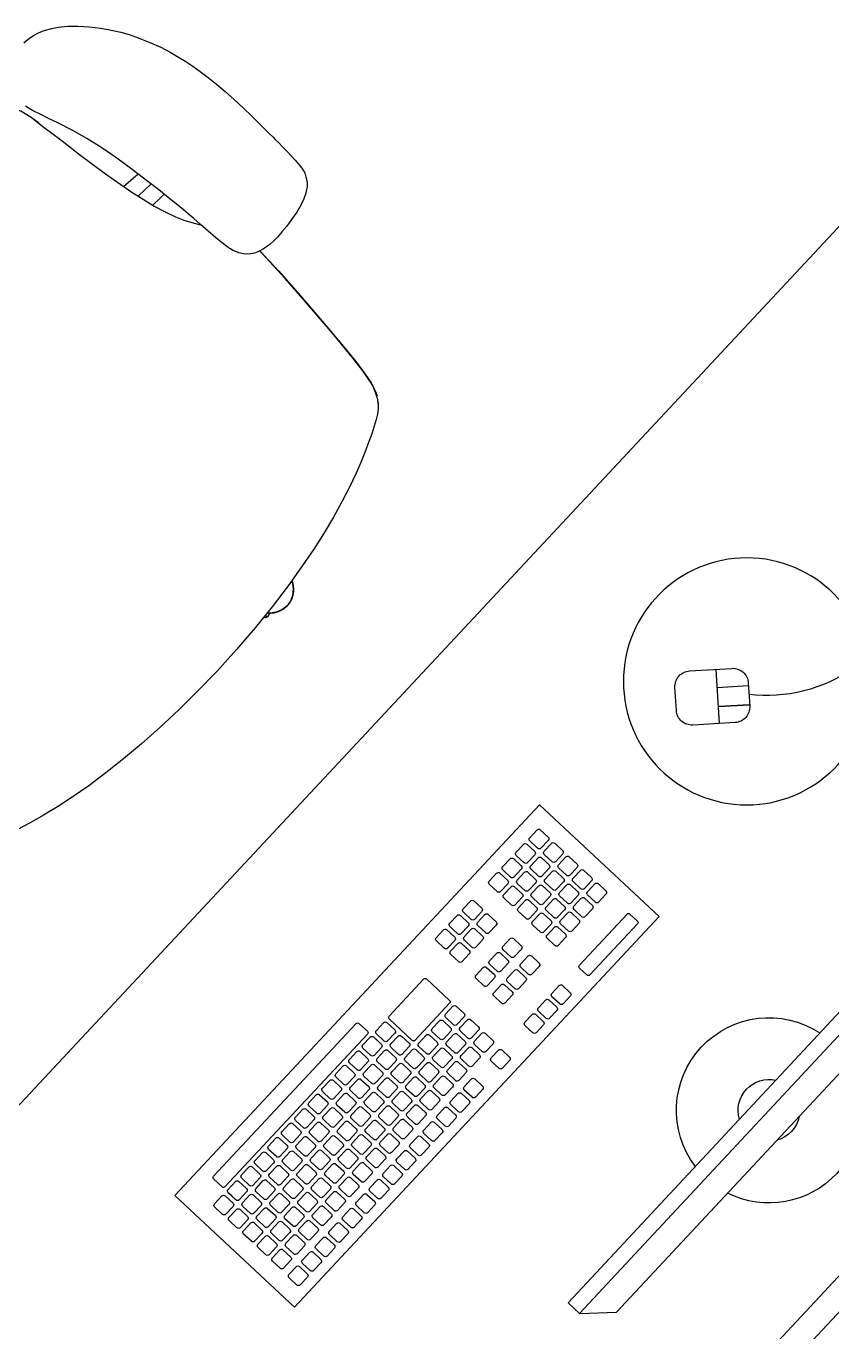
# Model space of a CAD drawing. Extents: x -15 to 8521, y -5327 to 1905.
# Drawn here: x 6812.2 to 6877.4, y -1982 to -1876.3 of the extents above; entities that cross this region are included whole.
import ezdxf

# ---------------------------------------------------------------- set-up
doc = ezdxf.new("R2010")
doc.units = 0
doc.layers.add('AR-MOB', color=2, linetype='Continuous')

# ---------------------------------------------------------------- blocks, each defined once
blk = doc.blocks.new('MESA RECEPÇÃO COM BIOMBO')
at = {"color": 3}
blk.add_line((77.9313, 98.1195), (79.3313, 98.1195), dxfattribs=at)
at = {"color": 2}
for p, q in [((77.9313, 98.0995), (79.3313, 98.0995)), ((78.3898, 97.9667), (78.4111, 97.9879)), ((78.4111, 97.9879), (78.8186, 97.9877)), ((78.8441, 97.731), (78.8257, 97.7135)), ((78.8257, 97.7135), (78.8441, 97.731)), ((78.8163, 97.7234), (78.8465, 97.6916)), ((78.8547, 97.7198), (78.8363, 97.7024)), ((77.9313, 97.5195), (79.3313, 97.5195))]:
    blk.add_line(p, q, dxfattribs=at)
at = {"color": 252}
for p, q in [((78.5942, 97.7841), (78.5942, 97.7758)), ((78.6525, 97.7857), (78.5958, 97.7857)), ((78.6541, 97.7758), (78.6541, 97.7841)), ((78.5958, 97.7742), (78.6525, 97.7742)), ((78.4589, 97.7167), (78.4589, 97.6912)), ((78.5016, 97.7183), (78.4605, 97.7183)), ((78.5032, 97.6912), (78.5032, 97.7167)), ((78.267, 97.6962), (78.267, 97.6919)), ((78.4395, 97.6962), (78.4395, 97.6919)), ((78.267, 97.6851), (78.267, 97.6758)), ((78.4379, 97.6867), (78.2686, 97.6867)), ((78.4395, 97.6851), (78.4395, 97.6758)), ((78.4605, 97.6896), (78.5016, 97.6896)), ((78.5373, 97.6867), (78.5329, 97.6867)), ((78.4379, 97.6742), (78.2686, 97.6742)), ((78.5373, 97.6742), (78.5329, 97.6742))]:
    blk.add_line(p, q, dxfattribs=at)
at = {"color": 1}
blk.add_lwpolyline([(78.3898, 97.9542), (78.8398, 97.954), (78.8398, 97.9665), (78.3898, 97.9667)], close=True, dxfattribs=at)
at = {"color": 2}
blk.add_lwpolyline([(78.6687, 97.6619), (78.2358, 97.6619), (78.2358, 97.7944), (78.6687, 97.7944)], close=True, dxfattribs=at)
at = {"color": 252}
for points in [[(78.2503, 97.7836), (78.2503, 97.775, 0.414214), (78.2522, 97.7731), (78.2608, 97.7731, 0.414214), (78.2627, 97.775), (78.2627, 97.7836, 0.414214), (78.2608, 97.7855), (78.2522, 97.7855, 0.414214)], [(78.2663, 97.7836), (78.2663, 97.775, 0.414214), (78.2682, 97.7731), (78.2768, 97.7731, 0.414214), (78.2787, 97.775), (78.2787, 97.7836, 0.414214), (78.2768, 97.7855), (78.2682, 97.7855, 0.414214)], [(78.2823, 97.7836), (78.2823, 97.775, 0.414214), (78.2842, 97.7731), (78.2928, 97.7731, 0.414214), (78.2947, 97.775), (78.2947, 97.7836, 0.414214), (78.2928, 97.7855), (78.2842, 97.7855, 0.414214)], [(78.2983, 97.7836), (78.2983, 97.775, 0.414214), (78.3002, 97.7731), (78.3088, 97.7731, 0.414214), (78.3107, 97.775), (78.3107, 97.7836, 0.414214), (78.3088, 97.7855), (78.3002, 97.7855, 0.414214)], [(78.3143, 97.7836), (78.3143, 97.775, 0.414214), (78.3162, 97.7731), (78.3248, 97.7731, 0.414214), (78.3267, 97.775), (78.3267, 97.7836, 0.414214), (78.3248, 97.7855), (78.3162, 97.7855, 0.414214)], [(78.3303, 97.7836), (78.3303, 97.775, 0.414214), (78.3322, 97.7731), (78.3408, 97.7731, 0.414214), (78.3427, 97.775), (78.3427, 97.7836, 0.414214), (78.3408, 97.7855), (78.3322, 97.7855, 0.414214)], [(78.3463, 97.7836), (78.3463, 97.775, 0.414214), (78.3482, 97.7731), (78.3568, 97.7731, 0.414214), (78.3587, 97.775), (78.3587, 97.7836, 0.414214), (78.3568, 97.7855), (78.3482, 97.7855, 0.414214)], [(78.3623, 97.7836), (78.3623, 97.775, 0.414214), (78.3642, 97.7731), (78.3728, 97.7731, 0.414214), (78.3747, 97.775), (78.3747, 97.7836, 0.414214), (78.3728, 97.7855), (78.3642, 97.7855, 0.414214)], [(78.3783, 97.7836), (78.3783, 97.775, 0.414214), (78.3802, 97.7731), (78.3888, 97.7731, 0.414214), (78.3907, 97.775), (78.3907, 97.7836, 0.414214), (78.3888, 97.7855), (78.3802, 97.7855, 0.414214)], [(78.3943, 97.7836), (78.3943, 97.775, 0.414214), (78.3962, 97.7731), (78.4048, 97.7731, 0.414214), (78.4067, 97.775), (78.4067, 97.7836, 0.414214), (78.4048, 97.7855), (78.3962, 97.7855, 0.414214)], [(78.4103, 97.7836), (78.4103, 97.775, 0.414214), (78.4122, 97.7731), (78.4208, 97.7731, 0.414214), (78.4227, 97.775), (78.4227, 97.7836, 0.414214), (78.4208, 97.7855), (78.4122, 97.7855, 0.414214)], [(78.4263, 97.7836), (78.4263, 97.775, 0.414214), (78.4282, 97.7731), (78.4368, 97.7731, 0.414214), (78.4387, 97.775), (78.4387, 97.7836, 0.414214), (78.4368, 97.7855), (78.4282, 97.7855, 0.414214)], [(78.4423, 97.7836), (78.4423, 97.775, 0.414214), (78.4442, 97.7731), (78.4528, 97.7731, 0.414214), (78.4547, 97.775), (78.4547, 97.7836, 0.414214), (78.4528, 97.7855), (78.4442, 97.7855, 0.414214)], [(78.4583, 97.7836), (78.4583, 97.775, 0.414214), (78.4602, 97.7731), (78.4688, 97.7731, 0.414214), (78.4707, 97.775), (78.4707, 97.7836, 0.414214), (78.4688, 97.7855), (78.4602, 97.7855, 0.414214)], [(78.4903, 97.7836), (78.4903, 97.775, 0.414214), (78.4922, 97.7731), (78.5008, 97.7731, 0.414214), (78.5027, 97.775), (78.5027, 97.7836, 0.414214), (78.5008, 97.7855), (78.4922, 97.7855, 0.414214)], [(78.53, 97.7839), (78.53, 97.7753, 0.414214), (78.5319, 97.7734), (78.5406, 97.7734, 0.414214), (78.5425, 97.7753), (78.5425, 97.7839, 0.414214), (78.5406, 97.7858), (78.5319, 97.7858, 0.414214)], [(78.546, 97.7839), (78.546, 97.7753, 0.414214), (78.5479, 97.7734), (78.5566, 97.7734, 0.414214), (78.5585, 97.7753), (78.5585, 97.7839, 0.414214), (78.5566, 97.7858), (78.5479, 97.7858, 0.414214)], [(78.562, 97.7839), (78.562, 97.7753, 0.414214), (78.5639, 97.7734), (78.5726, 97.7734, 0.414214), (78.5745, 97.7753), (78.5745, 97.7839, 0.414214), (78.5726, 97.7858), (78.5639, 97.7858, 0.414214)], [(78.251, 97.7645), (78.251, 97.7559, 0.414214), (78.2529, 97.754), (78.2616, 97.754, 0.414214), (78.2635, 97.7559), (78.2635, 97.7645, 0.414214), (78.2616, 97.7664), (78.2529, 97.7664, 0.414214)], [(78.267, 97.7645), (78.267, 97.7559, 0.414214), (78.2689, 97.754), (78.2776, 97.754, 0.414214), (78.2795, 97.7559), (78.2795, 97.7645, 0.414214), (78.2776, 97.7664), (78.2689, 97.7664, 0.414214)], [(78.283, 97.7645), (78.283, 97.7559, 0.414214), (78.2849, 97.754), (78.2936, 97.754, 0.414214), (78.2955, 97.7559), (78.2955, 97.7645, 0.414214), (78.2936, 97.7664), (78.2849, 97.7664, 0.414214)], [(78.299, 97.7645), (78.299, 97.7559, 0.414214), (78.3009, 97.754), (78.3096, 97.754, 0.414214), (78.3115, 97.7559), (78.3115, 97.7645, 0.414214), (78.3096, 97.7664), (78.3009, 97.7664, 0.414214)], [(78.315, 97.7645), (78.315, 97.7559, 0.414214), (78.3169, 97.754), (78.3256, 97.754, 0.414214), (78.3275, 97.7559), (78.3275, 97.7645, 0.414214), (78.3256, 97.7664), (78.3169, 97.7664, 0.414214)], [(78.331, 97.7645), (78.331, 97.7559, 0.414214), (78.3329, 97.754), (78.3416, 97.754, 0.414214), (78.3435, 97.7559), (78.3435, 97.7645, 0.414214), (78.3416, 97.7664), (78.3329, 97.7664, 0.414214)], [(78.347, 97.7645), (78.347, 97.7559, 0.414214), (78.3489, 97.754), (78.3576, 97.754, 0.414214), (78.3595, 97.7559), (78.3595, 97.7645, 0.414214), (78.3576, 97.7664), (78.3489, 97.7664, 0.414214)], [(78.363, 97.7645), (78.363, 97.7559, 0.414214), (78.3649, 97.754), (78.3736, 97.754, 0.414214), (78.3755, 97.7559), (78.3755, 97.7645, 0.414214), (78.3736, 97.7664), (78.3649, 97.7664, 0.414214)], [(78.379, 97.7645), (78.379, 97.7559, 0.414214), (78.3809, 97.754), (78.3896, 97.754, 0.414214), (78.3915, 97.7559), (78.3915, 97.7645, 0.414214), (78.3896, 97.7664), (78.3809, 97.7664, 0.414214)], [(78.395, 97.7645), (78.395, 97.7559, 0.414214), (78.3969, 97.754), (78.4056, 97.754, 0.414214), (78.4075, 97.7559), (78.4075, 97.7645, 0.414214), (78.4056, 97.7664), (78.3969, 97.7664, 0.414214)], [(78.411, 97.7645), (78.411, 97.7559, 0.414214), (78.4129, 97.754), (78.4216, 97.754, 0.414214), (78.4235, 97.7559), (78.4235, 97.7645, 0.414214), (78.4216, 97.7664), (78.4129, 97.7664, 0.414214)], [(78.427, 97.7645), (78.427, 97.7559, 0.414214), (78.4289, 97.754), (78.4376, 97.754, 0.414214), (78.4395, 97.7559), (78.4395, 97.7645, 0.414214), (78.4376, 97.7664), (78.4289, 97.7664, 0.414214)], [(78.443, 97.7645), (78.443, 97.7559, 0.414214), (78.4449, 97.754), (78.4536, 97.754, 0.414214), (78.4555, 97.7559), (78.4555, 97.7645, 0.414214), (78.4536, 97.7664), (78.4449, 97.7664, 0.414214)], [(78.459, 97.7645), (78.459, 97.7559, 0.414214), (78.4609, 97.754), (78.4696, 97.754, 0.414214), (78.4715, 97.7559), (78.4715, 97.7645, 0.414214), (78.4696, 97.7664), (78.4609, 97.7664, 0.414214)], [(78.475, 97.7645), (78.475, 97.7559, 0.414214), (78.4769, 97.754), (78.4856, 97.754, 0.414214), (78.4875, 97.7559), (78.4875, 97.7645, 0.414214), (78.4856, 97.7664), (78.4769, 97.7664, 0.414214)], [(78.491, 97.7645), (78.491, 97.7559, 0.414214), (78.4929, 97.754), (78.5016, 97.754, 0.414214), (78.5035, 97.7559), (78.5035, 97.7645, 0.414214), (78.5016, 97.7664), (78.4929, 97.7664, 0.414214)], [(78.251, 97.7485), (78.251, 97.7399, 0.414214), (78.2529, 97.738), (78.2616, 97.738, 0.414214), (78.2635, 97.7399), (78.2635, 97.7485, 0.414214), (78.2616, 97.7504), (78.2529, 97.7504, 0.414214)], [(78.267, 97.7485), (78.267, 97.7399, 0.414214), (78.2689, 97.738), (78.2776, 97.738, 0.414214), (78.2795, 97.7399), (78.2795, 97.7485, 0.414214), (78.2776, 97.7504), (78.2689, 97.7504, 0.414214)], [(78.283, 97.7485), (78.283, 97.7399, 0.414214), (78.2849, 97.738), (78.2936, 97.738, 0.414214), (78.2955, 97.7399), (78.2955, 97.7485, 0.414214), (78.2936, 97.7504), (78.2849, 97.7504, 0.414214)], [(78.299, 97.7485), (78.299, 97.7399, 0.414214), (78.3009, 97.738), (78.3096, 97.738, 0.414214), (78.3115, 97.7399), (78.3115, 97.7485, 0.414214), (78.3096, 97.7504), (78.3009, 97.7504, 0.414214)], [(78.315, 97.7485), (78.315, 97.7399, 0.414214), (78.3169, 97.738), (78.3256, 97.738, 0.414214), (78.3275, 97.7399), (78.3275, 97.7485, 0.414214), (78.3256, 97.7504), (78.3169, 97.7504, 0.414214)], [(78.331, 97.7485), (78.331, 97.7399, 0.414214), (78.3329, 97.738), (78.3416, 97.738, 0.414214), (78.3435, 97.7399), (78.3435, 97.7485, 0.414214), (78.3416, 97.7504), (78.3329, 97.7504, 0.414214)], [(78.347, 97.7485), (78.347, 97.7399, 0.414214), (78.3489, 97.738), (78.3576, 97.738, 0.414214), (78.3595, 97.7399), (78.3595, 97.7485, 0.414214), (78.3576, 97.7504), (78.3489, 97.7504, 0.414214)], [(78.363, 97.7485), (78.363, 97.7399, 0.414214), (78.3649, 97.738), (78.3736, 97.738, 0.414214), (78.3755, 97.7399), (78.3755, 97.7485, 0.414214), (78.3736, 97.7504), (78.3649, 97.7504, 0.414214)], [(78.379, 97.7485), (78.379, 97.7399, 0.414214), (78.3809, 97.738), (78.3896, 97.738, 0.414214), (78.3915, 97.7399), (78.3915, 97.7485, 0.414214), (78.3896, 97.7504), (78.3809, 97.7504, 0.414214)], [(78.395, 97.7485), (78.395, 97.7399, 0.414214), (78.3969, 97.738), (78.4056, 97.738, 0.414214), (78.4075, 97.7399), (78.4075, 97.7485, 0.414214), (78.4056, 97.7504), (78.3969, 97.7504, 0.414214)], [(78.411, 97.7485), (78.411, 97.7399, 0.414214), (78.4129, 97.738), (78.4216, 97.738, 0.414214), (78.4235, 97.7399), (78.4235, 97.7485, 0.414214), (78.4216, 97.7504), (78.4129, 97.7504, 0.414214)], [(78.427, 97.7485), (78.427, 97.7399, 0.414214), (78.4289, 97.738), (78.4376, 97.738, 0.414214), (78.4395, 97.7399), (78.4395, 97.7485, 0.414214), (78.4376, 97.7504), (78.4289, 97.7504, 0.414214)], [(78.443, 97.7485), (78.443, 97.7399, 0.414214), (78.4449, 97.738), (78.4536, 97.738, 0.414214), (78.4555, 97.7399), (78.4555, 97.7485, 0.414214), (78.4536, 97.7504), (78.4449, 97.7504, 0.414214)], [(78.459, 97.7485), (78.459, 97.7399, 0.414214), (78.4609, 97.738), (78.4696, 97.738, 0.414214), (78.4715, 97.7399), (78.4715, 97.7485, 0.414214), (78.4696, 97.7504), (78.4609, 97.7504, 0.414214)], [(78.475, 97.7485), (78.475, 97.7399, 0.414214), (78.4769, 97.738), (78.4856, 97.738, 0.414214), (78.4875, 97.7399), (78.4875, 97.7485, 0.414214), (78.4856, 97.7504), (78.4769, 97.7504, 0.414214)], [(78.491, 97.7485), (78.491, 97.7399, 0.414214), (78.4929, 97.738), (78.5016, 97.738, 0.414214), (78.5035, 97.7399), (78.5035, 97.7485, 0.414214), (78.5016, 97.7504), (78.4929, 97.7504, 0.414214)], [(78.5303, 97.7491), (78.5303, 97.7405, 0.414214), (78.5322, 97.7386), (78.5409, 97.7386, 0.414214), (78.5428, 97.7405), (78.5428, 97.7491, 0.414214), (78.5409, 97.751), (78.5322, 97.751, 0.414214)], [(78.5463, 97.7491), (78.5463, 97.7405, 0.414214), (78.5482, 97.7386), (78.5569, 97.7386, 0.414214), (78.5588, 97.7405), (78.5588, 97.7491, 0.414214), (78.5569, 97.751), (78.5482, 97.751, 0.414214)], [(78.5623, 97.7491), (78.5623, 97.7405, 0.414214), (78.5642, 97.7386), (78.5729, 97.7386, 0.414214), (78.5748, 97.7405), (78.5748, 97.7491, 0.414214), (78.5729, 97.751), (78.5642, 97.751, 0.414214)], [(78.5939, 97.7488), (78.5939, 97.7401, 0.414214), (78.5958, 97.7383), (78.6045, 97.7383, 0.414214), (78.6064, 97.7401), (78.6064, 97.7488, 0.414214), (78.6045, 97.7507), (78.5958, 97.7507, 0.414214)], [(78.6099, 97.7488), (78.6099, 97.7401, 0.414214), (78.6118, 97.7383), (78.6205, 97.7383, 0.414214), (78.6224, 97.7401), (78.6224, 97.7488, 0.414214), (78.6205, 97.7507), (78.6118, 97.7507, 0.414214)], [(78.6259, 97.7488), (78.6259, 97.7401, 0.414214), (78.6278, 97.7383), (78.6365, 97.7383, 0.414214), (78.6384, 97.7401), (78.6384, 97.7488, 0.414214), (78.6365, 97.7507), (78.6278, 97.7507, 0.414214)], [(78.6419, 97.7488), (78.6419, 97.7401, 0.414214), (78.6438, 97.7383), (78.6525, 97.7383, 0.414214), (78.6544, 97.7401), (78.6544, 97.7488, 0.414214), (78.6525, 97.7507), (78.6438, 97.7507, 0.414214)], [(78.251, 97.7325), (78.251, 97.7239, 0.414214), (78.2529, 97.722), (78.2616, 97.722, 0.414214), (78.2635, 97.7239), (78.2635, 97.7325, 0.414214), (78.2616, 97.7344), (78.2529, 97.7344, 0.414214)], [(78.267, 97.7325), (78.267, 97.7239, 0.414214), (78.2689, 97.722), (78.2776, 97.722, 0.414214), (78.2795, 97.7239), (78.2795, 97.7325, 0.414214), (78.2776, 97.7344), (78.2689, 97.7344, 0.414214)], [(78.283, 97.7325), (78.283, 97.7239, 0.414214), (78.2849, 97.722), (78.2936, 97.722, 0.414214), (78.2955, 97.7239), (78.2955, 97.7325, 0.414214), (78.2936, 97.7344), (78.2849, 97.7344, 0.414214)], [(78.299, 97.7325), (78.299, 97.7239, 0.414214), (78.3009, 97.722), (78.3096, 97.722, 0.414214), (78.3115, 97.7239), (78.3115, 97.7325, 0.414214), (78.3096, 97.7344), (78.3009, 97.7344, 0.414214)], [(78.315, 97.7325), (78.315, 97.7239, 0.414214), (78.3169, 97.722), (78.3256, 97.722, 0.414214), (78.3275, 97.7239), (78.3275, 97.7325, 0.414214), (78.3256, 97.7344), (78.3169, 97.7344, 0.414214)], [(78.331, 97.7325), (78.331, 97.7239, 0.414214), (78.3329, 97.722), (78.3416, 97.722, 0.414214), (78.3435, 97.7239), (78.3435, 97.7325, 0.414214), (78.3416, 97.7344), (78.3329, 97.7344, 0.414214)], [(78.347, 97.7325), (78.347, 97.7239, 0.414214), (78.3489, 97.722), (78.3576, 97.722, 0.414214), (78.3595, 97.7239), (78.3595, 97.7325, 0.414214), (78.3576, 97.7344), (78.3489, 97.7344, 0.414214)], [(78.363, 97.7325), (78.363, 97.7239, 0.414214), (78.3649, 97.722), (78.3736, 97.722, 0.414214), (78.3755, 97.7239), (78.3755, 97.7325, 0.414214), (78.3736, 97.7344), (78.3649, 97.7344, 0.414214)], [(78.379, 97.7325), (78.379, 97.7239, 0.414214), (78.3809, 97.722), (78.3896, 97.722, 0.414214), (78.3915, 97.7239), (78.3915, 97.7325, 0.414214), (78.3896, 97.7344), (78.3809, 97.7344, 0.414214)], [(78.395, 97.7325), (78.395, 97.7239, 0.414214), (78.3969, 97.722), (78.4056, 97.722, 0.414214), (78.4075, 97.7239), (78.4075, 97.7325, 0.414214), (78.4056, 97.7344), (78.3969, 97.7344, 0.414214)], [(78.411, 97.7325), (78.411, 97.7239, 0.414214), (78.4129, 97.722), (78.4216, 97.722, 0.414214), (78.4235, 97.7239), (78.4235, 97.7325, 0.414214), (78.4216, 97.7344), (78.4129, 97.7344, 0.414214)], [(78.427, 97.7325), (78.427, 97.7239, 0.414214), (78.4289, 97.722), (78.4376, 97.722, 0.414214), (78.4395, 97.7239), (78.4395, 97.7325, 0.414214), (78.4376, 97.7344), (78.4289, 97.7344, 0.414214)], [(78.443, 97.7325), (78.443, 97.7239, 0.414214), (78.4449, 97.722), (78.4536, 97.722, 0.414214), (78.4555, 97.7239), (78.4555, 97.7325, 0.414214), (78.4536, 97.7344), (78.4449, 97.7344, 0.414214)], [(78.459, 97.7325), (78.459, 97.7239, 0.414214), (78.4609, 97.722), (78.4696, 97.722, 0.414214), (78.4715, 97.7239), (78.4715, 97.7325, 0.414214), (78.4696, 97.7344), (78.4609, 97.7344, 0.414214)], [(78.475, 97.7325), (78.475, 97.7239, 0.414214), (78.4769, 97.722), (78.4856, 97.722, 0.414214), (78.4875, 97.7239), (78.4875, 97.7325, 0.414214), (78.4856, 97.7344), (78.4769, 97.7344, 0.414214)], [(78.491, 97.7325), (78.491, 97.7239, 0.414214), (78.4929, 97.722), (78.5016, 97.722, 0.414214), (78.5035, 97.7239), (78.5035, 97.7325, 0.414214), (78.5016, 97.7344), (78.4929, 97.7344, 0.414214)], [(78.5308, 97.729), (78.5308, 97.7204, 0.414214), (78.5327, 97.7185), (78.5413, 97.7185, 0.414214), (78.5432, 97.7204), (78.5432, 97.729, 0.414214), (78.5413, 97.7309), (78.5327, 97.7309, 0.414214)], [(78.5468, 97.729), (78.5468, 97.7204, 0.414214), (78.5487, 97.7185), (78.5573, 97.7185, 0.414214), (78.5592, 97.7204), (78.5592, 97.729, 0.414214), (78.5573, 97.7309), (78.5487, 97.7309, 0.414214)], [(78.5628, 97.729), (78.5628, 97.7204, 0.414214), (78.5647, 97.7185), (78.5733, 97.7185, 0.414214), (78.5752, 97.7204), (78.5752, 97.729, 0.414214), (78.5733, 97.7309), (78.5647, 97.7309, 0.414214)], [(78.5939, 97.7328), (78.5939, 97.7241, 0.414214), (78.5958, 97.7223), (78.6045, 97.7223, 0.414214), (78.6064, 97.7241), (78.6064, 97.7328, 0.414214), (78.6045, 97.7347), (78.5958, 97.7347, 0.414214)], [(78.6099, 97.7328), (78.6099, 97.7241, 0.414214), (78.6118, 97.7223), (78.6205, 97.7223, 0.414214), (78.6224, 97.7241), (78.6224, 97.7328, 0.414214), (78.6205, 97.7347), (78.6118, 97.7347, 0.414214)], [(78.6259, 97.7328), (78.6259, 97.7241, 0.414214), (78.6278, 97.7223), (78.6365, 97.7223, 0.414214), (78.6384, 97.7241), (78.6384, 97.7328, 0.414214), (78.6365, 97.7347), (78.6278, 97.7347, 0.414214)], [(78.6419, 97.7328), (78.6419, 97.7241, 0.414214), (78.6438, 97.7223), (78.6525, 97.7223, 0.414214), (78.6544, 97.7241), (78.6544, 97.7328, 0.414214), (78.6525, 97.7347), (78.6438, 97.7347, 0.414214)], [(78.251, 97.7165), (78.251, 97.7079, 0.414214), (78.2529, 97.706), (78.2616, 97.706, 0.414214), (78.2635, 97.7079), (78.2635, 97.7165, 0.414214), (78.2616, 97.7184), (78.2529, 97.7184, 0.414214)], [(78.267, 97.7165), (78.267, 97.7079, 0.414214), (78.2689, 97.706), (78.2776, 97.706, 0.414214), (78.2795, 97.7079), (78.2795, 97.7165, 0.414214), (78.2776, 97.7184), (78.2689, 97.7184, 0.414214)], [(78.283, 97.7165), (78.283, 97.7079, 0.414214), (78.2849, 97.706), (78.2936, 97.706, 0.414214), (78.2955, 97.7079), (78.2955, 97.7165, 0.414214), (78.2936, 97.7184), (78.2849, 97.7184, 0.414214)], [(78.299, 97.7165), (78.299, 97.7079, 0.414214), (78.3009, 97.706), (78.3096, 97.706, 0.414214), (78.3115, 97.7079), (78.3115, 97.7165, 0.414214), (78.3096, 97.7184), (78.3009, 97.7184, 0.414214)], [(78.315, 97.7165), (78.315, 97.7079, 0.414214), (78.3169, 97.706), (78.3256, 97.706, 0.414214), (78.3275, 97.7079), (78.3275, 97.7165, 0.414214), (78.3256, 97.7184), (78.3169, 97.7184, 0.414214)], [(78.331, 97.7165), (78.331, 97.7079, 0.414214), (78.3329, 97.706), (78.3416, 97.706, 0.414214), (78.3435, 97.7079), (78.3435, 97.7165, 0.414214), (78.3416, 97.7184), (78.3329, 97.7184, 0.414214)], [(78.347, 97.7165), (78.347, 97.7079, 0.414214), (78.3489, 97.706), (78.3576, 97.706, 0.414214), (78.3595, 97.7079), (78.3595, 97.7165, 0.414214), (78.3576, 97.7184), (78.3489, 97.7184, 0.414214)], [(78.363, 97.7165), (78.363, 97.7079, 0.414214), (78.3649, 97.706), (78.3736, 97.706, 0.414214), (78.3755, 97.7079), (78.3755, 97.7165, 0.414214), (78.3736, 97.7184), (78.3649, 97.7184, 0.414214)], [(78.379, 97.7165), (78.379, 97.7079, 0.414214), (78.3809, 97.706), (78.3896, 97.706, 0.414214), (78.3915, 97.7079), (78.3915, 97.7165, 0.414214), (78.3896, 97.7184), (78.3809, 97.7184, 0.414214)], [(78.395, 97.7165), (78.395, 97.7079, 0.414214), (78.3969, 97.706), (78.4056, 97.706, 0.414214), (78.4075, 97.7079), (78.4075, 97.7165, 0.414214), (78.4056, 97.7184), (78.3969, 97.7184, 0.414214)], [(78.411, 97.7165), (78.411, 97.7079, 0.414214), (78.4129, 97.706), (78.4216, 97.706, 0.414214), (78.4235, 97.7079), (78.4235, 97.7165, 0.414214), (78.4216, 97.7184), (78.4129, 97.7184, 0.414214)], [(78.427, 97.7165), (78.427, 97.7079, 0.414214), (78.4289, 97.706), (78.4376, 97.706, 0.414214), (78.4395, 97.7079), (78.4395, 97.7165, 0.414214), (78.4376, 97.7184), (78.4289, 97.7184, 0.414214)], [(78.443, 97.7165), (78.443, 97.7079, 0.414214), (78.4449, 97.706), (78.4536, 97.706, 0.414214), (78.4555, 97.7079), (78.4555, 97.7165, 0.414214), (78.4536, 97.7184), (78.4449, 97.7184, 0.414214)], [(78.5939, 97.7168), (78.5939, 97.7081, 0.414214), (78.5958, 97.7063), (78.6045, 97.7063, 0.414214), (78.6064, 97.7081), (78.6064, 97.7168, 0.414214), (78.6045, 97.7187), (78.5958, 97.7187, 0.414214)], [(78.6099, 97.7168), (78.6099, 97.7081, 0.414214), (78.6118, 97.7063), (78.6205, 97.7063, 0.414214), (78.6224, 97.7081), (78.6224, 97.7168, 0.414214), (78.6205, 97.7187), (78.6118, 97.7187, 0.414214)], [(78.6259, 97.7168), (78.6259, 97.7081, 0.414214), (78.6278, 97.7063), (78.6365, 97.7063, 0.414214), (78.6384, 97.7081), (78.6384, 97.7168, 0.414214), (78.6365, 97.7187), (78.6278, 97.7187, 0.414214)], [(78.6419, 97.7168), (78.6419, 97.7081, 0.414214), (78.6438, 97.7063), (78.6525, 97.7063, 0.414214), (78.6544, 97.7081), (78.6544, 97.7168, 0.414214), (78.6525, 97.7187), (78.6438, 97.7187, 0.414214)], [(78.251, 97.7005), (78.251, 97.6919, 0.414214), (78.2529, 97.69), (78.2616, 97.69, 0.414214), (78.2635, 97.6919), (78.2635, 97.7005, 0.414214), (78.2616, 97.7024), (78.2529, 97.7024, 0.414214)], [(78.267, 97.7005), (78.267, 97.6919, 0.414214), (78.2689, 97.69), (78.2776, 97.69, 0.414214), (78.2795, 97.6919), (78.2795, 97.7005, 0.414214), (78.2776, 97.7024), (78.2689, 97.7024, 0.414214)], [(78.283, 97.7005), (78.283, 97.6919, 0.414214), (78.2849, 97.69), (78.2936, 97.69, 0.414214), (78.2955, 97.6919), (78.2955, 97.7005, 0.414214), (78.2936, 97.7024), (78.2849, 97.7024, 0.414214)], [(78.299, 97.7005), (78.299, 97.6919, 0.414214), (78.3009, 97.69), (78.3096, 97.69, 0.414214), (78.3115, 97.6919), (78.3115, 97.7005, 0.414214), (78.3096, 97.7024), (78.3009, 97.7024, 0.414214)], [(78.315, 97.7005), (78.315, 97.6919, 0.414214), (78.3169, 97.69), (78.3256, 97.69, 0.414214), (78.3275, 97.6919), (78.3275, 97.7005, 0.414214), (78.3256, 97.7024), (78.3169, 97.7024, 0.414214)], [(78.331, 97.7005), (78.331, 97.6919, 0.414214), (78.3329, 97.69), (78.3416, 97.69, 0.414214), (78.3435, 97.6919), (78.3435, 97.7005, 0.414214), (78.3416, 97.7024), (78.3329, 97.7024, 0.414214)], [(78.347, 97.7005), (78.347, 97.6919, 0.414214), (78.3489, 97.69), (78.3576, 97.69, 0.414214), (78.3595, 97.6919), (78.3595, 97.7005, 0.414214), (78.3576, 97.7024), (78.3489, 97.7024, 0.414214)], [(78.363, 97.7005), (78.363, 97.6919, 0.414214), (78.3649, 97.69), (78.3736, 97.69, 0.414214), (78.3755, 97.6919), (78.3755, 97.7005, 0.414214), (78.3736, 97.7024), (78.3649, 97.7024, 0.414214)], [(78.379, 97.7005), (78.379, 97.6919, 0.414214), (78.3809, 97.69), (78.3896, 97.69, 0.414214), (78.3915, 97.6919), (78.3915, 97.7005, 0.414214), (78.3896, 97.7024), (78.3809, 97.7024, 0.414214)], [(78.395, 97.7005), (78.395, 97.6919, 0.414214), (78.3969, 97.69), (78.4056, 97.69, 0.414214), (78.4075, 97.6919), (78.4075, 97.7005, 0.414214), (78.4056, 97.7024), (78.3969, 97.7024, 0.414214)], [(78.411, 97.7005), (78.411, 97.6919, 0.414214), (78.4129, 97.69), (78.4216, 97.69, 0.414214), (78.4235, 97.6919), (78.4235, 97.7005, 0.414214), (78.4216, 97.7024), (78.4129, 97.7024, 0.414214)], [(78.427, 97.7005), (78.427, 97.6919, 0.414214), (78.4289, 97.69), (78.4376, 97.69, 0.414214), (78.4395, 97.6919), (78.4395, 97.7005, 0.414214), (78.4376, 97.7024), (78.4289, 97.7024, 0.414214)], [(78.443, 97.7005), (78.443, 97.6919, 0.414214), (78.4449, 97.69), (78.4536, 97.69, 0.414214), (78.4555, 97.6919), (78.4555, 97.7005, 0.414214), (78.4536, 97.7024), (78.4449, 97.7024, 0.414214)], [(78.5311, 97.7008), (78.5311, 97.6921, 0.414214), (78.5329, 97.6902), (78.5416, 97.6902, 0.414214), (78.5435, 97.6921), (78.5435, 97.7008, 0.414214), (78.5416, 97.7027), (78.5329, 97.7027, 0.414214)], [(78.5471, 97.7008), (78.5471, 97.6921, 0.414214), (78.5489, 97.6902), (78.5576, 97.6902, 0.414214), (78.5595, 97.6921), (78.5595, 97.7008, 0.414214), (78.5576, 97.7027), (78.5489, 97.7027, 0.414214)], [(78.5631, 97.7008), (78.5631, 97.6921, 0.414214), (78.5649, 97.6902), (78.5736, 97.6902, 0.414214), (78.5755, 97.6921), (78.5755, 97.7008, 0.414214), (78.5736, 97.7027), (78.5649, 97.7027, 0.414214)], [(78.5939, 97.7008), (78.5939, 97.6921, 0.414214), (78.5958, 97.6903), (78.6045, 97.6903, 0.414214), (78.6064, 97.6921), (78.6064, 97.7008, 0.414214), (78.6045, 97.7027), (78.5958, 97.7027, 0.414214)], [(78.6099, 97.7008), (78.6099, 97.6921, 0.414214), (78.6118, 97.6903), (78.6205, 97.6903, 0.414214), (78.6224, 97.6921), (78.6224, 97.7008, 0.414214), (78.6205, 97.7027), (78.6118, 97.7027, 0.414214)], [(78.6259, 97.7008), (78.6259, 97.6921, 0.414214), (78.6278, 97.6903), (78.6365, 97.6903, 0.414214), (78.6384, 97.6921), (78.6384, 97.7008, 0.414214), (78.6365, 97.7027), (78.6278, 97.7027, 0.414214)], [(78.6419, 97.7008), (78.6419, 97.6921, 0.414214), (78.6438, 97.6903), (78.6525, 97.6903, 0.414214), (78.6544, 97.6921), (78.6544, 97.7008, 0.414214), (78.6525, 97.7027), (78.6438, 97.7027, 0.414214)], [(78.5311, 97.6848), (78.5311, 97.6761, 0.414214), (78.5329, 97.6742), (78.5416, 97.6742, 0.414214), (78.5435, 97.6761), (78.5435, 97.6848, 0.414214), (78.5416, 97.6867), (78.5329, 97.6867, 0.414214)], [(78.5471, 97.6848), (78.5471, 97.6761, 0.414214), (78.5489, 97.6742), (78.5576, 97.6742, 0.414214), (78.5595, 97.6761), (78.5595, 97.6848, 0.414214), (78.5576, 97.6867), (78.5489, 97.6867, 0.414214)], [(78.5631, 97.6848), (78.5631, 97.6761, 0.414214), (78.5649, 97.6742), (78.5736, 97.6742, 0.414214), (78.5755, 97.6761), (78.5755, 97.6848, 0.414214), (78.5736, 97.6867), (78.5649, 97.6867, 0.414214)], [(78.5939, 97.6848), (78.5939, 97.6761, 0.414214), (78.5958, 97.6743), (78.6045, 97.6743, 0.414214), (78.6064, 97.6761), (78.6064, 97.6848, 0.414214), (78.6045, 97.6867), (78.5958, 97.6867, 0.414214)], [(78.6099, 97.6848), (78.6099, 97.6761, 0.414214), (78.6118, 97.6743), (78.6205, 97.6743, 0.414214), (78.6224, 97.6761), (78.6224, 97.6848, 0.414214), (78.6205, 97.6867), (78.6118, 97.6867, 0.414214)], [(78.6259, 97.6848), (78.6259, 97.6761, 0.414214), (78.6278, 97.6743), (78.6365, 97.6743, 0.414214), (78.6384, 97.6761), (78.6384, 97.6848, 0.414214), (78.6365, 97.6867), (78.6278, 97.6867, 0.414214)], [(78.6419, 97.6848), (78.6419, 97.6761, 0.414214), (78.6438, 97.6743), (78.6525, 97.6743, 0.414214), (78.6544, 97.6761), (78.6544, 97.6848, 0.414214), (78.6525, 97.6867), (78.6438, 97.6867, 0.414214)]]:
    blk.add_lwpolyline(points, format="xyb", close=True, dxfattribs=at)
at = {"color": 2}
blk.add_lwpolyline([(78.8132, 97.6771, 0.414214), (78.8309, 97.6767), (78.8559, 97.7004, 0.414214), (78.8563, 97.7181), (78.8433, 97.7318, 0.414214), (78.8256, 97.7323), (78.8006, 97.7085, 0.414214), (78.8002, 97.6908)], format="xyb", close=True, dxfattribs=at)
at = {"color": 1}
blk.add_circle((78.8564, 97.7164), 0.1, dxfattribs=at)
for radius, start, end in [(0.075, 16.3978, 163.5379), (0.025, 58.0198, 121.9159), (0.075, 189.562, 350.3738), (0.025, 209.9679, 329.9679)]:
    blk.add_arc((78.6148, 97.9666), radius, start, end, dxfattribs=at)
at = {"color": 252}
for centre, start, end in [((78.5958, 97.7841), 90, 180), ((78.6525, 97.7841), 0, 90), ((78.5958, 97.7758), 180, 270), ((78.6525, 97.7758), 270, 0), ((78.4605, 97.7167), 90, 180), ((78.5016, 97.7167), 0, 90), ((78.2686, 97.6851), 90, 180), ((78.4379, 97.6851), 0, 90), ((78.4605, 97.6912), 180, 270), ((78.5016, 97.6912), 270, 0), ((78.2686, 97.6758), 180, 270), ((78.4379, 97.6758), 270, 0)]:
    blk.add_arc(centre, 0.0016, start, end, dxfattribs=at)
at = {"color": 2}
blk.add_arc((78.9489, 97.6517), 0.1233, 101.9432, 143.5276, dxfattribs=at)
blk = doc.blocks.new('A$C1E86606E')
at = {"color": 1, "linetype": 'Continuous'}
for p, q in [((0.4113, 0.7348), (0.4082, 0.7355)), ((0.6011, 0.6754), (0.5996, 0.6783)), ((0.6002, 0.4274), (0.5857, 0.4264))]:
    blk.add_line(p, q, dxfattribs=at)
at = {"color": 1, "linetype": 'Continuous', "flags": 128}
for points in [[(0.4428, 0.7299), (0.442, 0.7317), (0.4389, 0.7355), (0.4349, 0.7385), (0.4303, 0.7403), (0.4253, 0.7409), (0.4204, 0.7401), (0.4158, 0.7382), (0.412, 0.7351), (0.4104, 0.733)], [(0.348, 0.7357), (0.3256, 0.7353), (0.3041, 0.7344), (0.2834, 0.7329), (0.2635, 0.7311), (0.2446, 0.7288), (0.2266, 0.726), (0.2095, 0.723), (0.1934, 0.7195), (0.1797, 0.7162), (0.1671, 0.7126), (0.1551, 0.7089), (0.1437, 0.7048)], [(0.6205, 0.5302), (0.6194, 0.5465), (0.618, 0.5626), (0.6164, 0.5778), (0.6159, 0.5828), (0.6153, 0.5878), (0.6148, 0.5928), (0.6142, 0.5974), (0.6137, 0.6018), (0.6131, 0.607), (0.6124, 0.6131), (0.6115, 0.6208), (0.6105, 0.6285), (0.6096, 0.6355), (0.6087, 0.6418), (0.6079, 0.6472), (0.6072, 0.6517), (0.6067, 0.6552), (0.6062, 0.658), (0.6057, 0.6602), (0.6052, 0.6627), (0.6045, 0.6654), (0.603, 0.6704), (0.6005, 0.6759), (0.5983, 0.6797), (0.5956, 0.6832), (0.5923, 0.6863), (0.5891, 0.6885), (0.5851, 0.6908), (0.5802, 0.6934), (0.5742, 0.6961), (0.5673, 0.6991), (0.5595, 0.7023), (0.5512, 0.7055), (0.5424, 0.7086), (0.5303, 0.7124), (0.5175, 0.716), (0.5037, 0.7194), (0.4892, 0.7226), (0.474, 0.7254), (0.458, 0.7279), (0.4379, 0.7306), (0.4168, 0.7327), (0.3948, 0.7343), (0.3719, 0.7353), (0.348, 0.7357)], [(0.4064, 0.7335), (0.4064, 0.7335), (0.4066, 0.7343), (0.4067, 0.7347), (0.4067, 0.7348)], [(0.4082, 0.7355), (0.4082, 0.7355), (0.4081, 0.7351), (0.4079, 0.7344), (0.4077, 0.7335)], [(0.5956, 0.6832), (0.5978, 0.6809), (0.6012, 0.6753), (0.6036, 0.6691), (0.6066, 0.6559), (0.6088, 0.6423), (0.6106, 0.6285), (0.6123, 0.6147), (0.6155, 0.5869), (0.6183, 0.559), (0.6204, 0.5311), (0.6205, 0.5287)], [(0.6206, 0.5287), (0.6205, 0.5295), (0.62, 0.5401), (0.6192, 0.5507), (0.6171, 0.5718), (0.6149, 0.5928), (0.6124, 0.6139), (0.6111, 0.6245), (0.6098, 0.6352), (0.6083, 0.6462), (0.6069, 0.6547), (0.6051, 0.6633), (0.604, 0.6676), (0.6036, 0.6688)], [(0.664, 0.5292), (0.6568, 0.5302), (0.6502, 0.5309), (0.6441, 0.5313), (0.6385, 0.5315), (0.6343, 0.5314), (0.6304, 0.5311), (0.6268, 0.5305), (0.6238, 0.5298), (0.6211, 0.5289), (0.6189, 0.5281), (0.6164, 0.5267), (0.6139, 0.525), (0.6116, 0.5228), (0.6097, 0.5204), (0.6085, 0.5185), (0.6078, 0.5171), (0.6074, 0.5162), (0.6068, 0.5148), (0.6061, 0.5125), (0.6055, 0.5102), (0.6051, 0.5081), (0.6045, 0.5023), (0.6041, 0.4955), (0.6038, 0.4873), (0.6036, 0.479), (0.6033, 0.4718), (0.603, 0.4657), (0.6027, 0.4607), (0.6022, 0.4533), (0.6016, 0.4448), (0.6009, 0.435), (0.5999, 0.424), (0.5983, 0.4081), (0.5964, 0.3928), (0.5942, 0.3781), (0.5915, 0.3641), (0.5882, 0.3508), (0.5846, 0.3383), (0.5824, 0.331), (0.5802, 0.3237), (0.5782, 0.3165), (0.5767, 0.3098)], [(0.6133, 0.2738), (0.6178, 0.2745), (0.6229, 0.2756), (0.6273, 0.2771), (0.6317, 0.2792), (0.6372, 0.2826), (0.6416, 0.2859), (0.6454, 0.289), (0.6476, 0.291), (0.6502, 0.2936), (0.6531, 0.2968), (0.6562, 0.3004), (0.6588, 0.3036), (0.6618, 0.3076), (0.6642, 0.311), (0.6669, 0.3151), (0.6699, 0.3199), (0.6731, 0.3255), (0.6764, 0.3318), (0.6796, 0.3389), (0.6833, 0.3484), (0.6863, 0.3575), (0.6886, 0.3658), (0.6904, 0.3734), (0.6917, 0.3802), (0.6929, 0.387), (0.6939, 0.3943), (0.6947, 0.4023), (0.6954, 0.4109), (0.6958, 0.4201), (0.696, 0.4298), (0.6961, 0.4401), (0.696, 0.4496), (0.6958, 0.4579), (0.6956, 0.464), (0.6954, 0.4693), (0.6953, 0.4737), (0.6952, 0.4766), (0.695, 0.4802), (0.6948, 0.4846), (0.6946, 0.4898), (0.6943, 0.4948), (0.694, 0.4995), (0.6935, 0.5037), (0.6931, 0.5066), (0.6927, 0.5088), (0.6922, 0.5104), (0.6918, 0.5116), (0.6911, 0.5132), (0.69, 0.5151), (0.6882, 0.5177), (0.6866, 0.5195), (0.6859, 0.5202), (0.6847, 0.5212), (0.6828, 0.5225), (0.6802, 0.5241), (0.6758, 0.5261), (0.6704, 0.5278), (0.664, 0.5292)], [(0.5734, 0.3207), (0.5739, 0.3263), (0.5745, 0.3329), (0.5753, 0.3405), (0.5762, 0.3495), (0.5771, 0.3587), (0.5779, 0.3672), (0.5793, 0.3804), (0.5809, 0.3946), (0.583, 0.4096), (0.5846, 0.4203), (0.5866, 0.431), (0.5888, 0.4414), (0.5913, 0.451), (0.5942, 0.4599), (0.5968, 0.4666), (0.5997, 0.4728), (0.6028, 0.4783), (0.6036, 0.4795)], [(0.5885, 0.4401), (0.5972, 0.4405), (0.6013, 0.4407)], [(0.5833, 0.4125), (0.5834, 0.4125), (0.5989, 0.4141)], [(0.574, 0.3268), (0.5731, 0.3195), (0.5712, 0.3098), (0.5681, 0.3035), (0.5634, 0.2984), (0.5585, 0.2945)]]:
    blk.add_lwpolyline(points, dxfattribs=at)
at = {"color": 1, "linetype": 'Continuous'}
for centre, radius, start, end in [((0.4257, 0.7218), 0.0193, 76.4832, 143.9299), ((0.4257, 0.7218), 0.0193, 24.8255, 76.4832), ((0.5213, 0.679), 0.1275, 154.018, 154.7604), ((0.4079, 0.7343), 0.00129, 76.4832, 154.018)]:
    blk.add_arc(centre, radius, start, end, dxfattribs=at)

msp = doc.modelspace()

# ---------------------------------------------------------------- block references
at = {"layer": 'AR-MOB', "xscale": -100, "yscale": 100, "zscale": 100, "rotation": 226.9586866180974}
for name, p in [('A$C1E86606E', (6750.09, -1903.78)), ('MESA RECEPÇÃO COM BIOMBO', (-5653.321, -1023.285))]:
    msp.add_blockref(name, p, dxfattribs=at)

doc.saveas('drawing.dxf')
